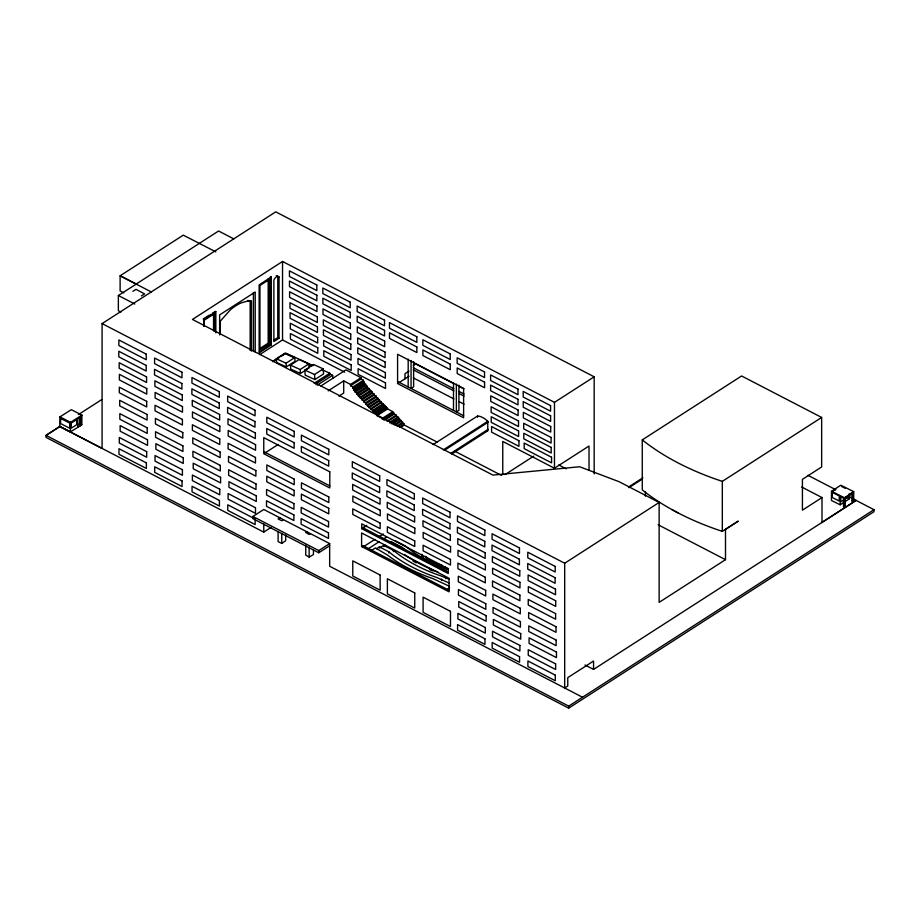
<?xml version="1.0" encoding="UTF-8"?>
<svg xmlns="http://www.w3.org/2000/svg" width="920" height="920" viewBox="0 0 920 920"><rect width="100%" height="100%" fill="white"/><g stroke="black" fill="none" stroke-linecap="round" stroke-linejoin="round"><path stroke-width="1.38" d="M81.926 415.138L70.507 422.337L70.391 431.94L81.811 424.752L81.926 415.138L71.346 409.664L59.938 416.852L59.823 426.546L46 435.436L46 437.379L568.698 708.147L874 511.692L874 509.68L856.163 500.434L593.561 669.415L585.005 664.987M79.557 417.829L79.476 425.017L80.764 424.2L80.856 415.598M852.782 501.365L852.886 493.189L852.012 492.752L851.92 500.94L852.782 501.365L853.633 500.813L853.737 491.671L840.799 485.219L831.519 491.303L831.415 500.445L840.178 504.815L849.459 498.732L849.516 494.615M832.094 496.8L832.14 492.959M840.178 504.815L840.282 496.593L843.582 498.237L843.49 506.46L844.353 506.897L845.135 506.379L845.238 498.191L852.886 493.189M840.834 496.685L840.776 501.814L848.723 496.697L848.757 494.132M844.353 506.897L844.456 497.754L853.737 491.671M279.841 517.776L278.093 518.96L281.738 520.754L283.394 519.627M278.093 531.702L278.093 541.615L281.738 543.409L285.695 540.73L285.695 535.06M832.151 491.671L835.567 489.394M271.342 276.897L259.13 284.935L259.13 352.889L271.342 344.862L271.342 276.897L270.549 276.494L270.549 344.448L259.44 351.75M848.746 494.902L852.012 492.752M843.49 506.46L845.135 506.379M851.92 500.94L852.771 500.376M874 509.68L568.698 706.134L46 435.355L59.823 426.466L102.085 448.442L102.085 323.598L275.747 211.853L594.17 376.809L594.17 473.869M594.17 376.809L554.472 402.35L282.532 261.476L192.452 319.435L492.913 475.088L579.657 466.762L619.114 481.712L659.145 502.447L659.145 602.358L725.5 559.67L725.5 529.333L738.162 521.191M203.205 319.033L209.219 315.157M212.819 312.834L215.832 311.604L215.832 332.81M215.832 311.604L203.803 319.343L203.803 326.404M204.803 319.171L208.081 317.066M210.266 315.652L214.13 313.858L214.13 330.993M204.309 325.887L204.309 320.171L214.13 313.858M269.192 279.53L259.957 285.464L259.957 349.646L269.192 343.712L269.192 279.53L268.191 279.013L268.191 343.183L260.107 348.381M78.465 414.552L101.821 399.522M80.523 425.511L77.671 427.34L77.671 418.853L80.523 417.024L80.523 425.511L76.992 423.729L77.015 418.715M273.642 340.262L277.782 337.605L277.782 276.31L276.287 275.62M279.036 338.261L273.873 341.584L273.873 280.278C274.355 278.369 277.115 274.85 279.036 276.954L279.036 338.261L277.782 337.605M259.704 354.637L282.532 339.952L282.532 261.476M276.368 358.766L285.073 353.165L294.768 357.592L295.021 361.307L286.304 366.907L276.621 362.48L276.368 358.766L286.051 363.193L294.768 357.592M273.022 361.146L284.924 353.487M272.826 361.732L278.829 357.868M281.233 356.327L286.039 353.234L313.065 365.585M290.467 365.113L299.172 359.513L308.855 363.94L309.131 367.908L300.414 373.508L290.731 369.081L290.467 365.113L300.15 369.541L308.855 363.94M304.842 370.081L313.547 364.469L323.242 368.897L323.575 373.945L314.87 379.546L305.175 375.118L304.842 370.081L314.525 374.497L323.242 368.897M314.18 383.284L329.797 373.232L329.912 374.865L315.491 384.134M317.147 385.238L332.626 375.291L332.833 378.304M320.93 385.963L345.92 369.874L361.008 377.695L361.008 379.017L350.543 385.744L352.947 386.986L363.411 380.259L361.008 379.017M328.198 390.85L343.7 380.88L350.543 384.433L361.008 377.695M338.928 396.129L343.7 393.058L343.7 380.88M363.411 381.742L364.377 382.248L353.912 388.976L352.947 388.481L363.411 381.742L363.411 380.259M364.377 383.64L365.7 384.33L355.235 391.058L353.912 390.379L364.377 383.64L364.377 382.248M365.7 385.514L367.31 386.342L356.834 393.081L355.235 392.253L365.7 385.514L365.7 384.33M264.96 452.973L278.093 444.521M367.31 387.573L368.909 388.401L358.432 395.14L356.834 394.312L367.31 387.573L367.31 386.342M368.909 389.424L370.772 390.39L360.306 397.129L358.432 396.163L368.909 389.424L368.909 388.401M370.772 391.334L372.381 392.161L361.916 398.9L360.306 398.072L370.772 391.334L370.772 390.39M413.195 365.481L415.656 363.894L453.744 383.628M372.381 393.093L374.118 394.001L363.641 400.729L361.916 399.832L372.381 393.093L372.381 392.161M409.009 371.116L404.995 373.704L404.995 378.81M374.118 395.048L376.038 396.037L365.562 402.776L363.641 401.775L374.118 395.048L374.118 394.001M376.038 397.21L377.798 398.13L367.322 404.857L365.562 403.949L376.038 397.21L376.038 396.037M398.647 382.892L409.009 376.222M377.798 399.119L379.511 400.016L369.035 406.743L367.322 405.858L377.798 399.119L377.798 398.13M379.511 400.867L381.34 401.81L370.863 408.549L369.035 407.606L379.511 400.867L379.511 400.016M381.34 402.684L383.214 403.661L372.749 410.4L370.863 409.423L381.34 402.684L381.34 401.81M383.214 404.512L384.686 405.272L374.221 412.01L372.749 411.251L383.214 404.512L383.214 403.661M384.686 406.019L386.112 406.755L375.647 413.494L374.221 412.746L384.686 406.019L384.686 405.272M386.112 406.755L386.112 407.491L375.647 414.23L375.647 413.494M386.112 407.491L387.504 408.216L377.027 414.954L377.027 415.656L382.341 418.404L392.805 411.666L387.504 408.917L377.027 415.656M392.805 411.666L392.805 412.585L382.341 419.324L382.341 418.404M383.721 420.037L394.197 413.31L392.805 412.585M384.893 420.049L394.197 414.058L394.197 413.31M386.86 421.072L396.163 415.081L394.197 414.058M388.022 421.245L396.163 416.001L396.163 415.081M389.838 422.176L397.98 416.944L396.163 416.001M389.838 422.959L397.98 417.714L397.98 416.944M391.287 423.706L399.429 418.462L397.98 417.714M392.449 424.039L399.429 419.543L399.429 418.462M394.036 424.856L401.016 420.371L399.429 419.543M329.659 545.767L318.78 552.77L252.908 518.65L252.908 516.476L263.787 509.473L329.659 543.593L329.659 566.248L582.521 697.233M395.197 425.109L401.016 421.36L401.016 420.371M396.911 425.994L402.73 422.245L401.016 421.36M398.072 426.27L402.73 423.28L402.73 422.245M399.648 427.087L404.294 424.097L402.73 423.28M400.809 427.305L404.294 425.063L404.294 424.097M69.805 431.641L59.823 426.546L263.764 532.116L271.009 527.447M433.113 444.59L477.56 416.001L479.193 416.219A17.802 10.821 57.2 0 1 486.128 419.819L487.761 421.291L487.761 430.813L451.731 453.997M443.325 449.88L487.761 421.291M444.716 450.144L488.163 422.188M450.697 453.433L488.163 429.329M318.78 552.77L318.78 550.585L329.659 543.593M366.539 525.447L362.952 527.758L448.339 571.987M361.755 528.701L361.755 523.859L448.27 568.675L448.27 573.516L361.755 528.701L366.689 525.527M361.606 546.537L361.606 532.944L449.041 578.231L449.041 591.824L361.606 546.537L362.952 545.675L449.121 590.306M374.9 539.384L362.952 547.078L362.952 545.675M378.488 537.084L383.26 534.002M368.529 548.573L379.281 541.65M382.858 539.35L386.446 537.038M370.783 550.896L375.394 547.941L387.458 555.036A157.895 91.16 0 0 0 433.113 578.691L449.006 586.063M376.395 548.814L379.408 546.882L388.792 551.747L391.943 554.277A155.319 89.665 0 0 0 436.862 577.541L449.178 583.027M449.247 579.324L440.749 575.851A152.191 87.871 0 0 1 396.738 553.058L393.426 550.401L383.651 545.341L379.408 548.078L379.408 546.882M385.629 545.261L383.651 546.526L383.651 545.341M505.149 474.536L533.738 456.136M502.757 474.685L502.757 441.45L554.472 468.245L589.019 446.016L589.019 470.108M738.058 521.249L722.327 531.357A253.77 146.521 0 0 1 642.263 489.888L642.263 439.886L741.589 375.969L821.652 417.45L821.652 466.957L802.424 479.343L802.424 510.163L822.008 497.559L801.676 487.025M447.2 589.456L449.581 587.926M628.521 487.059L642.896 477.813M628.855 487.703L640.895 479.952M593.561 669.415L593.561 661.043L567.766 677.637L567.766 686.009L564.684 687.999L564.684 563.235L659.145 502.447M722.327 531.357L722.327 481.367L821.652 417.45M848.55 496.351L856.163 500.296L821.652 522.64M120.888 312.087L118.358 310.776L118.358 295.492L136.218 284.13M132.837 291.318L136.022 289.34L144.612 293.94L141.415 295.929M306.9 531.794L305.75 532.462L309.131 534.416L310.454 533.646M305.75 545.203L305.75 555.116L309.131 557.072L313.444 554.576L313.444 550.332M247.836 300.414L251.447 301.231L251.447 351.141M251.447 301.231L246.64 301.311L241.327 302.864A45.39 24.748 -62.6 0 0 230.172 310.04L220.064 321.425L220.064 334.259M486.967 430.744L487.761 430.813M322.08 369.702L329.797 373.232M286.212 354.073L293.952 357.615M306.843 363.503L311.995 365.861M328.762 373.52L332.626 375.291M845.71 496.857L849.459 498.732M831.519 491.303L844.456 497.754M841.823 486.565L845.296 488.336M807.932 475.306L835.855 489.773M233.795 238.878L218.592 231L136.218 284.004L120.117 275.793L120.117 290.95L123.832 292.87M277.782 276.31L279.036 276.954M215.855 251.884L183.287 235.152L120.117 275.793L151.432 292.008M458.827 386.25L463.91 388.884M413.298 367.747L453.928 388.792M458.999 391.414L464.082 394.047M413.298 369.84L453.928 390.885M458.999 393.518L464.082 396.14M413.298 377.89L453.928 398.935M458.999 401.568L464.082 404.202M397.589 381.478L463.611 415.679M558.75 464.945L566.317 468.866M658.145 524.779L725.5 559.67M282.532 339.952L344.655 372.128M268.191 343.183L269.192 343.712M270.549 344.448L271.342 344.862M203.711 319.872L204.309 320.171M404.294 425.063L437.149 442.083M454.836 451.237L501.503 475.421M118.358 295.492L134.826 304.025M102.085 323.598L564.684 563.235M263.764 451.651L329.785 485.852M395.393 540.776L405.214 545.87L409.193 549.056A139.368 80.465 0 0 0 448.327 569.526M390.885 541.512L402.258 547.411L406.03 550.424M80.764 424.2L81.811 424.752M252.908 516.476L318.78 550.585M59.938 416.852L70.507 422.337M253.908 518.351L227.769 504.804L227.769 510.393L255.15 524.584L255.15 518.995M671.83 509.553L678.442 513.096M314.525 374.497L314.87 379.546M300.15 369.541L300.414 373.508M286.051 363.193L286.304 366.907M822.008 497.559L822.008 522.272M645.426 491.993L645.426 496.133M568.698 706.134L568.698 708.147M554.472 402.35L554.472 468.245M477.56 416.001L477.56 417.266M458.93 385.204L458.93 410.285L456.354 411.941L456.354 384.077M453.491 382.593L453.491 410.447M445.671 577.472L445.671 578.657M441.542 579.071L441.542 580.267M413.632 361.629L413.632 386.814L411.056 388.47L411.056 360.49M408.181 359.007L408.181 386.986M402.258 547.411L402.258 549.183M393.426 550.401L393.426 551.586M388.792 551.747L388.792 552.943M387.504 408.216L387.504 408.917M374.221 412.01L374.221 412.746M372.749 410.4L372.749 411.251M370.863 408.549L370.863 409.423M369.035 406.743L369.035 407.606M367.322 404.857L367.322 405.858M365.562 402.776L365.562 403.949M363.641 400.729L363.641 401.775M361.916 398.9L361.916 399.832M360.306 397.129L360.306 398.072M358.432 395.14L358.432 396.163M356.834 393.081L356.834 394.312M355.235 391.058L355.235 392.253M353.912 388.976L353.912 390.379M352.947 386.986L352.947 388.481M350.543 384.433L350.543 385.744M309.131 547.159L309.131 557.072M281.738 533.496L281.738 543.409M263.764 523.917L263.764 532.116M255.219 352.153L255.219 291.996L219.638 314.904L219.638 334.949M253.414 292.491L253.414 351.21M250.159 300.564L250.159 350.485M215.234 311.293L215.234 331.073M213.543 313.547L213.543 330.683M722.327 481.367A253.782 146.521 0 0 1 642.263 439.886M448.086 568.675A27.381 15.812 0 0 1 443.796 568.387M424.695 560.107A27.381 15.812 0 0 1 421.82 554.507M448.086 568.537A27.381 15.812 0 0 1 443.796 568.249M424.695 559.958A27.381 15.812 0 0 1 421.82 554.369M433.055 571.021A149.96 86.572 0 0 1 429.525 569.503M416.219 562.879A149.96 86.572 0 0 1 413.103 561.073M437.885 571.976A149.96 86.572 0 0 1 404.34 554.426M447.476 571.895A143.336 82.754 0 0 1 443.888 570.63M441.761 565.006A24.897 14.375 0 0 1 425.799 556.404M445.567 566.962A24.897 14.375 0 0 1 425.12 556.68M60.628 418.428L60.57 423.556L69.77 428.272L69.828 423.142L60.628 418.428M832.335 492.384L832.209 497.467L839.144 501.009L839.281 495.914L832.335 492.384M76.866 419.485L71.288 423.073L71.288 428.145L76.866 424.557L76.866 419.485M550.574 405.616L523.192 391.437L523.192 397.026L550.574 411.205L550.574 405.616M350.209 302.174L322.828 287.994L322.828 293.583L350.209 307.763L350.209 302.174M450.225 353.935L422.843 339.744L422.843 345.334L450.225 359.524L450.225 353.935M316.825 285.039L289.443 270.859L289.443 276.448L316.825 290.628L316.825 285.039M416.841 336.789L389.459 322.609L389.459 328.198L416.841 342.378L416.841 336.789M484.541 371.956L457.159 357.776L457.159 363.365L484.541 377.556L484.541 371.956M517.971 389.114L490.601 374.934L490.601 380.523L517.971 394.703L517.971 389.114M384.537 320.206L357.155 306.026L357.155 311.615L384.537 325.795L384.537 320.206M550.608 415.805L523.227 401.626L523.227 407.215L550.608 421.394L550.608 415.805M450.259 364.124L422.878 349.945L422.878 355.534L450.259 369.713L450.259 364.124M316.859 295.228L289.478 281.048L289.478 286.637L316.859 300.817L316.859 295.228M350.244 312.374L322.862 298.183L322.862 303.772L350.244 317.964L350.244 312.374M416.863 346.99L389.482 332.798L389.482 338.387L416.863 352.578L416.863 346.99M518.006 399.315L490.624 385.123L490.624 390.712L518.006 404.903L518.006 399.315M384.56 330.395L357.178 316.216L357.178 321.804L384.56 335.984L384.56 330.395M484.575 382.156L457.194 367.966L457.194 373.554L484.575 387.745L484.575 382.156M550.723 426.5L523.342 412.321L523.342 417.91L550.723 432.089L550.723 426.5M350.359 323.058L322.978 308.878L322.978 314.467L350.359 328.647L350.359 323.058M518.121 410.009L490.739 395.818L490.739 401.407L518.121 415.598L518.121 410.009M316.963 305.923L289.593 291.743L289.593 297.332L316.963 311.512L316.963 305.923M384.675 341.09L357.293 326.91L357.293 332.499L384.675 346.679L384.675 341.09M463.611 388.459L397.589 354.257L397.589 383.571L463.611 417.772L463.611 388.459M551.103 437.46L523.721 423.28L523.721 428.869L551.103 443.049L551.103 437.46M317.354 316.882L289.972 302.703L289.972 308.292L317.354 322.471L317.354 316.882M350.738 334.017L323.357 319.838L323.357 325.427L350.738 339.606L350.738 334.017M518.5 420.957L491.119 406.778L491.119 412.367L518.5 426.546L518.5 420.957M385.054 352.049L357.673 337.87L357.673 343.459L385.054 357.638L385.054 352.049M551.195 447.43L523.813 433.251L523.813 438.84L551.195 453.019L551.195 447.43M317.446 326.853L290.064 312.673L290.064 318.262L317.446 332.442L317.446 326.853M350.83 343.988L323.449 329.808L323.449 335.397L350.83 349.577L350.83 343.988M518.592 430.928L491.211 416.748L491.211 422.337L518.592 436.517L518.592 430.928M385.158 362.02L357.776 347.841L357.776 353.429L385.158 367.609L385.158 362.02M551.551 457.251L524.17 443.06L524.17 448.649L551.551 462.841L551.551 457.251M518.949 440.749L491.579 426.558L491.579 432.147L518.949 446.338L518.949 440.749M351.049 354.568L323.667 340.388L323.667 345.978L351.049 360.157L351.049 354.568M317.664 337.433L290.283 323.253L290.283 328.842L317.664 343.022L317.664 337.433M385.365 372.6L357.995 358.421L357.995 364.009L385.365 378.189L385.365 372.6M317.791 347.737L290.409 333.546L290.409 339.135L317.791 353.326L317.791 347.737M351.175 364.872L323.805 350.692L323.805 356.281L351.175 370.461L351.175 364.872M385.503 382.904L358.122 368.724L358.122 374.313L385.503 388.493L385.503 382.904M181.964 372.221L154.583 358.029L154.583 363.618L181.964 377.809L181.964 372.221M219.328 391.724L191.946 377.534L191.946 383.122L219.328 397.313L219.328 391.724M255.047 410.251L227.665 396.072L227.665 401.66L255.047 415.84L255.047 410.251M146.245 354.142L118.864 339.963L118.864 345.552L146.245 359.731L146.245 354.142M328.796 449.293L301.415 435.103L301.415 440.691L328.796 454.882L328.796 449.293M484.851 530.047L457.47 515.867L457.47 521.456L484.851 535.635L484.851 530.047M519.455 547.941L492.073 533.749L492.073 539.338L519.455 553.529L519.455 547.941M555.174 566.409L527.792 552.218L527.792 557.808L555.174 571.998L555.174 566.409M294.193 431.399L266.811 417.22L266.811 422.809L294.193 436.988L294.193 431.399M379.707 475.835L352.325 461.656L352.325 467.245L379.707 481.424L379.707 475.835M414.31 493.729L386.929 479.538L386.929 485.127L414.31 499.318L414.31 493.729M450.029 512.187L422.659 498.007L422.659 503.596L450.029 517.787L450.029 512.187M181.907 383.513L154.525 369.334L154.525 374.923L181.907 389.103L181.907 383.513M219.259 403.017L191.889 388.838L191.889 394.427L219.259 408.606L219.259 403.017M254.978 421.544L227.608 407.364L227.608 412.953L254.978 427.144L254.978 421.544M146.188 365.447L118.806 351.256L118.806 356.845L146.188 371.036L146.188 365.447M484.794 541.351L457.412 527.16L457.412 532.749L484.794 546.94L484.794 541.351M519.397 559.233L492.016 545.054L492.016 550.643L519.397 564.822L519.397 559.233M555.116 577.702L527.735 563.511L527.735 569.101L555.116 583.291L555.116 577.702M294.135 442.692L266.754 428.513L266.754 434.102L294.135 448.281L294.135 442.692M328.728 460.586L301.358 446.407L301.358 451.996L328.728 466.175L328.728 460.586M449.972 523.491L422.591 509.3L422.591 514.889L449.972 529.08L449.972 523.491M379.649 487.14L352.268 472.949L352.268 478.538L379.649 492.729L379.649 487.14M414.253 505.022L386.872 490.843L386.872 496.432L414.253 510.611L414.253 505.022M182.286 394.967L154.905 380.776L154.905 386.377L182.286 400.556L182.286 394.967M219.638 414.471L192.268 400.292L192.268 405.881L219.638 420.06L219.638 414.471M255.369 432.998L227.987 418.818L227.987 424.407L255.369 438.587L255.369 432.998M146.567 376.901L119.186 362.71L119.186 368.299L146.567 382.49L146.567 376.901M329.785 471.822L263.764 437.621L263.764 453.744L329.785 487.945L329.785 471.822M519.777 570.688L492.395 556.508L492.395 562.097L519.777 576.276L519.777 570.688M555.496 589.156L528.115 574.966L528.115 580.554L555.496 594.745L555.496 589.156M450.351 534.945L422.97 520.754L422.97 526.343L450.351 540.534L450.351 534.945M485.173 552.805L457.792 538.614L457.792 544.203L485.173 558.394L485.173 552.805M380.029 498.582L352.647 484.403L352.647 489.992L380.029 504.183L380.029 498.582M414.632 516.476L387.251 502.297L387.251 507.886L414.632 522.066L414.632 516.476M182.493 406.605L155.112 392.426L155.112 398.015L182.493 412.194L182.493 406.605M219.845 426.109L192.464 411.93L192.464 417.519L219.845 431.698L219.845 426.109M255.564 444.636L228.194 430.456L228.194 436.046L255.564 450.236L255.564 444.636M146.774 388.539L119.393 374.348L119.393 379.937L146.774 394.128L146.774 388.539M485.38 564.443L457.999 550.252L457.999 555.841L485.38 570.032L485.38 564.443M519.972 582.325L492.602 568.146L492.602 573.735L519.972 587.914L519.972 582.325M555.703 600.794L528.322 586.603L528.322 592.192L555.703 606.383L555.703 600.794M380.236 510.232L352.854 496.041L352.854 501.63L380.236 515.821L380.236 510.232M414.839 528.115L387.458 513.935L387.458 519.524L414.839 533.703L414.839 528.115M450.558 546.583L423.177 532.392L423.177 537.981L450.558 552.172L450.558 546.583M182.413 419.44L155.031 405.248L155.031 410.837L182.413 425.028L182.413 419.44M219.765 438.943L192.383 424.752L192.383 430.341L219.765 444.532L219.765 438.943M255.484 457.47L228.102 443.291L228.102 448.879L255.484 463.059L255.484 457.47M146.694 401.361L119.312 387.182L119.312 392.771L146.694 406.962L146.694 401.361M555.622 613.629L528.241 599.438L528.241 605.026L555.622 619.217L555.622 613.629M485.288 577.265L457.918 563.086L457.918 568.675L485.288 582.854L485.288 577.265M519.892 595.159L492.51 580.968L492.51 586.558L519.892 600.748L519.892 595.159M380.144 523.054L352.774 508.875L352.774 514.464L380.144 528.643L380.144 523.054M414.747 540.948L387.377 526.757L387.377 532.346L414.747 546.537L414.747 540.948M450.478 559.417L423.096 545.226L423.096 550.816L450.478 565.006L450.478 559.417M294.216 479.101L266.834 464.922L266.834 470.511L294.216 484.69L294.216 479.101M328.82 496.995L301.438 482.804L301.438 488.393L328.82 502.584L328.82 496.995M182.804 432.549L155.422 418.37L155.422 423.959L182.804 438.138L182.804 432.549M220.167 452.053L192.786 437.874L192.786 443.463L220.167 457.642L220.167 452.053M255.886 470.591L228.505 456.412L228.505 462.001L255.886 476.18L255.886 470.591M294.158 490.406L266.777 476.215L266.777 481.804L294.158 495.995L294.158 490.406M328.762 508.288L301.38 494.109L301.38 499.698L328.762 513.877L328.762 508.288M147.085 414.483L119.703 400.303L119.703 405.892L147.085 420.072L147.085 414.483M520.294 608.269L492.913 594.09L492.913 599.679L520.294 613.858L520.294 608.269M556.014 626.738L528.632 612.559L528.632 618.148L556.014 632.327L556.014 626.738M485.691 590.387L458.309 576.207L458.309 581.797L485.691 595.976L485.691 590.387M182.93 445.901L155.56 431.71L155.56 437.299L182.93 451.49L182.93 445.901M220.294 465.405L192.912 451.214L192.912 456.803L220.294 470.994L220.294 465.405M256.013 483.931L228.631 469.752L228.631 475.341L256.013 489.52L256.013 483.931M293.952 503.631L266.57 489.451L266.57 495.041L293.952 509.22L293.952 503.631M328.555 521.525L301.173 507.334L301.173 512.923L328.555 527.114L328.555 521.525M147.211 427.823L119.841 413.643L119.841 419.232L147.211 433.412L147.211 427.823M485.817 603.727L458.436 589.547L458.436 595.136L485.817 609.316L485.817 603.727M520.421 621.621L493.039 607.43L493.039 613.019L520.421 627.21L520.421 621.621M556.151 640.09L528.77 625.899L528.77 631.488L556.151 645.679L556.151 640.09M293.894 514.935L266.512 500.744L266.512 506.333L293.894 520.524L293.894 514.935M328.497 532.818L301.116 518.639L301.116 524.227L328.497 538.407L328.497 532.818M183.252 457.849L155.871 443.67L155.871 449.259L183.252 463.438L183.252 457.849M220.605 477.353L193.223 463.174L193.223 468.763L220.605 482.942L220.605 477.353M256.323 495.891L228.942 481.7L228.942 487.289L256.323 501.48L256.323 495.891M147.533 439.783L120.152 425.603L120.152 431.192L147.533 445.372L147.533 439.783M520.731 633.569L493.361 619.39L493.361 624.979L520.731 639.158L520.731 633.569M556.462 652.038L529.08 637.859L529.08 643.448L556.462 657.627L556.462 652.038M486.128 615.687L458.758 601.496L458.758 607.085L486.128 621.276L486.128 615.687M182.413 469.706L155.031 455.526L155.031 461.115L182.413 475.295L182.413 469.706M219.765 489.21L192.395 475.03L192.395 480.619L219.765 494.799L219.765 489.21M255.484 507.748L228.114 493.568L228.114 499.157L255.484 513.337L255.484 507.748M146.694 451.639L119.312 437.46L119.312 443.049L146.694 457.228L146.694 451.639M519.892 645.438L492.522 631.246L492.522 636.835L519.892 651.026L519.892 645.438M555.622 663.895L528.241 649.716L528.241 655.304L555.622 669.484L555.622 663.895M485.3 627.543L457.918 613.364L457.918 618.953L485.3 633.132L485.3 627.543M450.478 611.34L423.096 597.16L423.096 612.363L450.478 626.543L450.478 611.34M380.144 575.034L352.774 560.855L352.774 576.012L380.144 590.192L380.144 575.034M414.747 592.952L387.377 578.772L387.377 593.894L414.747 608.074L414.747 592.952M182.079 480.953L154.698 466.773L154.698 472.362L182.079 486.542L182.079 480.953M219.431 500.457L192.05 486.277L192.05 491.866L219.431 506.046L219.431 500.457M146.36 462.886L118.979 448.707L118.979 454.296L146.36 468.475L146.36 462.886M519.558 656.673L492.177 642.494L492.177 648.082L519.558 662.262L519.558 656.673M555.289 675.142L527.908 660.962L527.908 666.551L555.289 680.731L555.289 675.142M484.955 638.79L457.573 624.599L457.573 630.2L484.955 644.38L484.955 638.79"/></g></svg>
